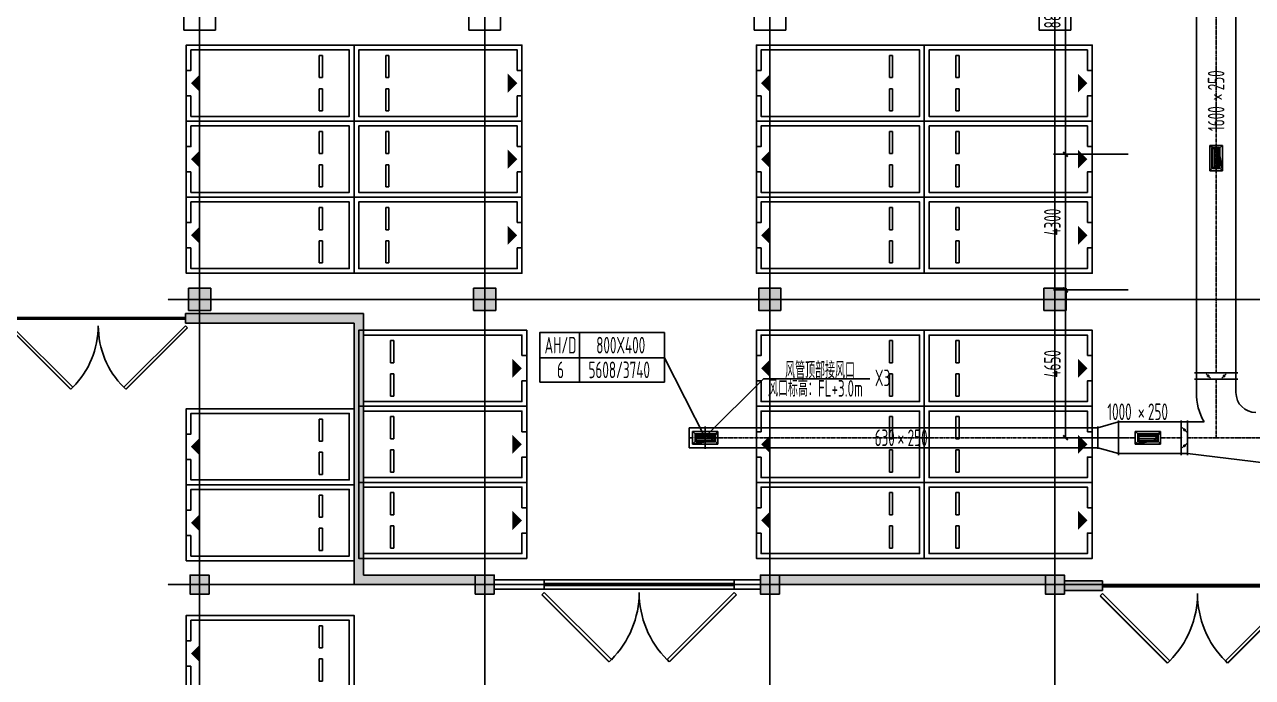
# Model space of a CAD drawing. Extents: x -20827274 to 1300756471, y -549375 to 3431892.
# Drawn here: x 11715 to 50475, y -267443 to -246835 of the extents above; entities that cross this region are included whole.
import ezdxf

# ---------------------------------------------------------------- set-up
doc = ezdxf.new("R2010")
doc.units = 0
doc.header["$LTSCALE"] = 10
for name, pattern in [('CENTER2', [1.125, 0.75, -0.125, 0.125, -0.125]), ('DASH', [0.35, 0.25, -0.1]), ('暖附图底图$0$DASH', [0.35, 0.25, -0.1]), ('暖附图底图$0$DOTE', [2.42, 2, -0.2, 0.02, -0.2])]:
    doc.linetypes.add(name, pattern=pattern)
for name, color, linetype in [('1-zs', 3, 'Continuous'), ('1-标注暖通', 4, 'Continuous'), ('DUCT-排烟中心线', 5, 'CENTER2'), ('DUCT-排烟标注', 3, 'Continuous'), ('DUCT-排烟法兰', 4, 'Continuous'), ('DUCT-排烟管', 2, 'Continuous'), ('DUCT-排烟管立管', 2, 'Continuous'), ('DUCT-排烟管端线', 4, 'Continuous'), ('DUCT-排烟阀门', 7, 'Continuous'), ('DUCT-排风风口', 7, 'Continuous'), ('H-TH_DIM', 3, 'Continuous'), ('Hvac-Hide', 8, 'DASH'), ('PUB_HATCH', 8, 'Continuous'), ('暖附图底图$0$00-停车位', 8, 'Continuous'), ('暖附图底图$0$1-标注暖通', 8, 'Continuous'), ('暖附图底图$0$A-COLUMN', 8, 'Continuous'), ('暖附图底图$0$A-PUB_HATCH', 8, 'Continuous'), ('暖附图底图$0$A-WALL', 8, 'Continuous'), ('暖附图底图$0$A-WINDOW', 8, 'Continuous'), ('暖附图底图$0$DOOR_FIRE', 8, 'Continuous'), ('暖附图底图$0$DOTE', 8, 'Continuous'), ('暖附图底图$0$PUB_HATCH', 8, 'Continuous'), ('暖附图底图$0$WINDOW_RF', 8, 'Continuous')]:
    doc.layers.add(name, color=color, linetype=linetype)
doc.layers.add('F-非人防区', color=105, linetype='Continuous', lineweight=15)
doc.styles.add('8B2_02', font='tssdeng.shx', dxfattribs={"width": 0.6, "bigfont": 'TSSDCHN.shx'})
doc.styles.add('8B2_02_T3', font='tssdeng.shx', dxfattribs={"width": 0.6, "bigfont": 'TSSDCHN.shx'})
doc.dimstyles.new('_TCH_ARCH&&150', dxfattribs={"dimtxt": 525, "dimasz": 150, "dimexe": 375, "dimexo": 450, "dimgap": 150, "dimtad": 1, "dimdec": 0, "dimrnd": 50, "dimzin": 0, "dimdsep": 46, "dimtxsty": '8B2_02_T3', "dimblk": 'ARCHTICK', "dimcen": 0.09, "dimclrt": 7, "dimazin": 2, "dimtfac": 1, "dimtdec": 0, "dimtix": 1, "dimtmove": 2, "dimatfit": 3, "dimfxl": 0, "dimtolj": 1, "dimtzin": 0, "dimarcsym": 0})

# ---------------------------------------------------------------- blocks, each defined once
blk = doc.blocks.new('$风口$00000108')
for p, q in [((-250, 135), (-190, 75)), ((-250, -135), (-250, 135)), ((200, 25), (-190, 25)), ((250, 135), (200, 75)), ((250, 135), (250, -135)), ((-250, -135), (-190, -75)), ((250, -135), (-250, -135)), ((200, -25), (-190, -25)), ((200, -75), (250, -135))]:
    blk.add_line(p, q)
at = {"linetype": 'Continuous'}
blk.add_line((250, 135), (-250, 135), dxfattribs=at)
at = {"lineweight": 40}
for p, q in [((-190, 75), (200, 75)), ((-190, -75), (-190, 75)), ((200, 75), (200, -75)), ((-190, -75), (200, -75))]:
    blk.add_line(p, q, dxfattribs=at)
blk = doc.blocks.new('暖附图底图$0$车位2400x5300')
at = {"layer": '暖附图底图$0$00-停车位', "color": 251}
for p, q in [((-875, -1000), (-175, -1000)), ((-875, -1100), (-875, -1000)), ((-875, -1100), (-175, -1100)), ((-175, -1100), (-175, -1000)), ((175, -1000), (875, -1000)), ((175, -1100), (175, -1000)), ((175, -1100), (875, -1100)), ((875, -1100), (875, -1000)), ((400, -5300), (-400, -5300))]:
    blk.add_line(p, q, dxfattribs=at)
blk.add_lwpolyline([(400, -5150), (400, -5300), (1200, -5300), (1200, 0), (-1200, 0), (-1200, -5300), (-400, -5300), (-400, -5150), (-1050, -5150), (-1050, -150), (1050, -150), (1050, -5150), (400, -5150)], dxfattribs=at)
blk.add_lwpolyline([(0, -5150, 0, 600, 0), (0, -4850, 600, 600, 0)], format="xyseb", dxfattribs=at)
blk = doc.blocks.new('暖附图底图$0$$DorLib2D$00000213')
at = {"color": 0, "linetype": '暖附图底图$0$DASH', "const_width": 0.02}
blk.add_lwpolyline([(0.5, 0), (-0.5, 0)], dxfattribs=at)
blk = doc.blocks.new('暖附图底图$0$A$C1E5E075F')
at = {"layer": '暖附图底图$0$A-WINDOW', "xscale": 5500, "yscale": -5500, "zscale": 100, "rotation": 4.544768749191407e-12}
blk.add_blockref('暖附图底图$0$$DorLib2D$00000213', (-2750, 0), dxfattribs=at)
blk = doc.blocks.new('暖附图底图$0$A$C7EFF042E')
at = {"layer": '暖附图底图$0$A-COLUMN', "color": 6}
for p, q in [((-250, -65750), (-250, -66750)), ((750, -66750), (750, -65750)), ((8750, -65750), (8750, -66750)), ((9750, -66750), (9750, -65750)), ((17750, -65750), (17750, -66750)), ((18750, -66750), (18750, -65750)), ((26750, -65750), (26750, -66750)), ((27750, -66750), (27750, -65750)), ((-250, -66750), (750, -66750)), ((8750, -66750), (9750, -66750)), ((17750, -66750), (18750, -66750)), ((26750, -66750), (27750, -66750))]:
    blk.add_line(p, q, dxfattribs=at)
blk = doc.blocks.new('_FZH')
blk.add_lwpolyline([(-0.5, -0.5), (0.5, -0.5), (0.5, 0.5), (-0.5, 0.5)], close=True)
at = {"layer": 'PUB_HATCH'}
blk.add_solid([(-0.5, -0.5), (0.5, -0.5), (-0.5, 0.5), (0.5, 0.5)], dxfattribs=at)
blk = doc.blocks.new('暖附图底图$0$$DorLib2D$00000091')
for p, q in [((-0.5, 0.0417), (-0.1464, 0.3952)), ((-0.1464, 0.3952), (-0.1582, 0.407)), ((0.1464, 0.3952), (0.1582, 0.407)), ((0.5, 0.0417), (0.1464, 0.3952)), ((-0.5, 0.0417), (-0.5118, 0.0535)), ((0.5, 0.0417), (0.5118, 0.0535))]:
    blk.add_line(p, q)
at = {"const_width": 0.00833}
for points in [[(-0.5118, 0.0535), (-0.1582, 0.407)], [(0.5118, 0.0535), (0.1582, 0.407)]]:
    blk.add_lwpolyline(points, dxfattribs=at)
for centre, start, end in [((-0.5, 0.0417), 0, 45), ((0.5, 0.0417), 135, 180)]:
    blk.add_arc(centre, 0.5, start, end)
blk = doc.blocks.new('暖附图底图$0$AFSFCS')
at = {"layer": '暖附图底图$0$A-PUB_HATCH'}
for points in [[(22416.4, -255960.4), (16791.3, -255960.4), (16791.3, -256260.4), (22116.4, -256260.4)], [(25941.4, -264510.4), (25941.4, -264210.4), (22416.4, -264210.4), (22116.4, -264510.4)], [(43941.4, -264510.4), (43941.4, -264210.4), (35541.4, -264210.4), (35541.4, -264510.4)], [(44541.4, -264397.3), (44541.4, -264697.3), (45741.4, -264697.3), (45741.4, -264397.3)]]:
    blk.add_hatch(color=256, dxfattribs=at).paths.add_polyline_path(points)
at = {"layer": '暖附图底图$0$PUB_HATCH'}
blk.add_hatch(color=256, dxfattribs=at).paths.add_polyline_path([(22416.4, -255960.4), (22116.4, -256260.4), (22116.4, -264510.4), (22416.4, -264210.4)])
at = {"layer": '暖附图底图$0$A-WALL'}
for p, q in [((22416.4, -255960.4), (16791.3, -255960.4)), ((16791.3, -255960.4), (16791.3, -256260.4)), ((22416.4, -255960.4), (22416.4, -264210.4)), ((16791.3, -256260.4), (22116.4, -256260.4)), ((22116.4, -256260.4), (22116.4, -264510.4)), ((22416.4, -264210.4), (25941.4, -264210.4)), ((35541.4, -264210.4), (43941.4, -264210.4)), ((22116.4, -264510.4), (25941.4, -264510.4)), ((28116.3, -264360.4), (26541.4, -264360.4)), ((26541.4, -264660.4), (28116.3, -264660.4)), ((28116.3, -264660.4), (28116.3, -264360.4)), ((28116.3, -264360.4), (34116.3, -264360.4)), ((28116.3, -264660.4), (28116.3, -264360.4)), ((34116.3, -264660.4), (28116.3, -264660.4)), ((34941.4, -264360.4), (34116.3, -264360.4)), ((34116.3, -264360.4), (34116.3, -264660.4)), ((34116.3, -264360.4), (34116.3, -264660.4)), ((34116.3, -264660.4), (34941.4, -264660.4)), ((35541.4, -264510.4), (43941.4, -264510.4)), ((45741.4, -264397.3), (44541.4, -264397.3)), ((45741.4, -264397.3), (44541.4, -264397.3)), ((44541.4, -264697.3), (45741.4, -264697.3)), ((44541.4, -264697.3), (45741.4, -264697.3)), ((45741.4, -264697.3), (45741.4, -264397.3)), ((45741.4, -264697.3), (45741.4, -264397.3))]:
    blk.add_line(p, q, dxfattribs=at)
at = {"layer": '暖附图底图$0$DOTE', "color": 16, "linetype": '暖附图底图$0$DOTE', "ltscale": 1.5}
for p, q in [((17241.4, -155629.3), (17241.4, -385768.2)), ((26241.4, -155629.3), (26241.4, -385768.2)), ((35241.4, -155629.3), (35241.4, -385768.2)), ((44241.4, -155629.3), (44241.4, -385768.2))]:
    blk.add_line(p, q, dxfattribs=at)
at = {"layer": '暖附图底图$0$DOTE', "color": 127, "linetype": '暖附图底图$0$DOTE', "ltscale": 1.5}
for p, q in [((145070.3, -255510.4), (16241.4, -255510.4)), ((145070.3, -264510.4), (16241.4, -264510.4))]:
    blk.add_line(p, q, dxfattribs=at)
for name, p in [('暖附图底图$0$A$C7EFF042E', (16991.4, -180260.4)), ('暖附图底图$0$A$C1E5E075F', (16791.3, -256110.4))]:
    blk.add_blockref(name, p)
at = {"layer": '暖附图底图$0$00-停车位'}
for p, rotation in [((22116.4, -248685.4), 270), ((22116.4, -248685.4), 90), ((40116.4, -248685.4), 270), ((40116.4, -248685.4), 90), ((22116.4, -251085.4), 270), ((22116.4, -251085.4), 90), ((40116.4, -251085.4), 270), ((40116.4, -251085.4), 90), ((22116.4, -253485.4), 270), ((22116.4, -253485.4), 90), ((40116.4, -253485.4), 270), ((40116.4, -253485.4), 90), ((22266.4, -257685.4), 90), ((40116.4, -257685.4), 270), ((40116.4, -257685.4), 90), ((22266.4, -260085.4), 90), ((40116.4, -260085.4), 270), ((40116.4, -260085.4), 90), ((22116.4, -260160.4), 270), ((22116.4, -262560.4), 270), ((22266.4, -262485.4), 90), ((40116.4, -262485.4), 270), ((40116.4, -262485.4), 90), ((22116.4, -266685.4), 270)]:
    blk.add_blockref('暖附图底图$0$车位2400x5300', p, dxfattribs=dict(at, rotation=rotation))
at = {"layer": '暖附图底图$0$A-COLUMN', "rotation": 90}
for p, xscale, yscale, zscale in [((17241.4, -255510.4), 700, 700, 700), ((26241.4, -255510.4), 700, 700, 700), ((35241.4, -255510.4), 700, 700, 700), ((44241.4, -255510.4), 700, 700, 700), ((17241.4, -264510.4), 600, 600, 600), ((26241.4, -264510.4), 600, 600, 600), ((35241.4, -264510.4), 600, 600, 600), ((44241.4, -264510.4), 600, 600, 600)]:
    blk.add_blockref('_FZH', p, dxfattribs=dict(at, xscale=xscale, yscale=yscale, zscale=zscale))
at = {"layer": '暖附图底图$0$DOOR_FIRE', "xscale": 6000, "yscale": 6000, "zscale": 300, "rotation": 180}
for p in [(31116.3, -264510.4), (48741.4, -264547.3)]:
    blk.add_blockref('暖附图底图$0$$DorLib2D$00000213', p, dxfattribs=at)
at = {"layer": '暖附图底图$0$WINDOW_RF', "zscale": 300}
for p, xscale, yscale, rotation in [((14041.3, -256110.4), -5500, -5500, 4.544768749191407e-12), ((31116.3, -264510.4), 6000, 6000, 180)]:
    blk.add_blockref('暖附图底图$0$$DorLib2D$00000091', p, dxfattribs=dict(at, xscale=xscale, yscale=yscale, rotation=rotation))
at = {"layer": '暖附图底图$0$WINDOW_RF', "xscale": -6000, "yscale": -6000, "zscale": 300}
blk.add_blockref('暖附图底图$0$$DorLib2D$00000091', (48741.4, -264547.3), dxfattribs=at)
blk = doc.blocks.new('暖附图底图')
at = {"layer": '暖附图底图$0$1-标注暖通', "linetype": '暖附图底图$0$DASH'}
blk.add_blockref('暖附图底图$0$AFSFCS', (500000, 0), dxfattribs=at)
blk = doc.blocks.new('_ArchTick')
at = {"color": 0, "linetype": 'ByBlock', "const_width": 0.4}
blk.add_lwpolyline([(-0.5, -0.5), (0.5, 0.5)], dxfattribs=at)
blk = doc.blocks.new('*D1201')
at = {"layer": 'Defpoints', "color": 0, "transparency": 16777216}
for p in [(44573, -242102), (47007, -242102), (47007, -250931)]:
    blk.add_point(p, dxfattribs=at)
at = {"layer": 'H-TH_DIM', "color": 0, "lineweight": -2, "transparency": 16777216}
for p, q in [((46557, -242102), (44198, -242102)), ((44573, -250931), (44573, -242102)), ((46557, -250931), (44198, -250931))]:
    blk.add_line(p, q, dxfattribs=at)
at = {"layer": 'H-TH_DIM', "color": 0, "lineweight": -2, "transparency": 16777216, "xscale": 150, "yscale": 150, "zscale": 150}
for p, rotation in [((44573, -242102), 90), ((44573, -250931), 270)]:
    blk.add_blockref('_ArchTick', p, dxfattribs=dict(at, rotation=rotation))
at = {"layer": 'H-TH_DIM', "color": 7, "transparency": 16777216, "insert": (44160, -246516), "char_height": 525, "attachment_point": 5, "rotation": 90, "style": '8B2_02_T3'}
blk.add_mtext('\\A1;8850', dxfattribs=at)
blk = doc.blocks.new('*D1202')
at = {"layer": 'Defpoints', "color": 0, "transparency": 16777216}
for p in [(44573, -250931), (47007, -250931), (47007, -255210)]:
    blk.add_point(p, dxfattribs=at)
at = {"layer": 'H-TH_DIM', "color": 0, "lineweight": -2, "transparency": 16777216}
for p, q in [((46557, -250931), (44198, -250931)), ((44573, -255210), (44573, -250931)), ((46557, -255210), (44198, -255210))]:
    blk.add_line(p, q, dxfattribs=at)
at = {"layer": 'H-TH_DIM', "color": 0, "lineweight": -2, "transparency": 16777216, "xscale": 150, "yscale": 150, "zscale": 150}
for p, rotation in [((44573, -250931), 90), ((44573, -255210), 270)]:
    blk.add_blockref('_ArchTick', p, dxfattribs=dict(at, rotation=rotation))
at = {"layer": 'H-TH_DIM', "color": 7, "transparency": 16777216, "insert": (44160, -253071), "char_height": 525, "attachment_point": 5, "rotation": 90, "style": '8B2_02_T3'}
blk.add_mtext('\\A1;4300', dxfattribs=at)
blk = doc.blocks.new('*D1203')
at = {"layer": 'Defpoints', "color": 0, "transparency": 16777216}
for p in [(44573, -255210), (47007, -255210), (47007, -259878)]:
    blk.add_point(p, dxfattribs=at)
at = {"layer": 'H-TH_DIM', "color": 0, "lineweight": -2, "transparency": 16777216}
for p, q in [((46557, -255210), (44198, -255210)), ((44573, -259878), (44573, -255210)), ((46557, -259878), (44198, -259878))]:
    blk.add_line(p, q, dxfattribs=at)
at = {"layer": 'H-TH_DIM', "color": 0, "lineweight": -2, "transparency": 16777216, "xscale": 150, "yscale": 150, "zscale": 150}
for p, rotation in [((44573, -255210), 90), ((44573, -259878), 270)]:
    blk.add_blockref('_ArchTick', p, dxfattribs=dict(at, rotation=rotation))
at = {"layer": 'H-TH_DIM', "color": 7, "transparency": 16777216, "insert": (44160, -257544), "char_height": 525, "attachment_point": 5, "rotation": 90, "style": '8B2_02_T3'}
blk.add_mtext('\\A1;4650', dxfattribs=at)

msp = doc.modelspace()

# ---------------------------------------------------------------- hatches: boundary and pattern name
at = {"layer": 'F-非人防区'}
h = msp.add_hatch(dxfattribs=at)
h.set_pattern_fill('ANSI31', color=8, scale=500)
h.set_pattern_definition([(45, (-67108.6, 126739.6), (-561.266, 561.266), [])])
edge = h.paths.add_edge_path()
edge.add_line((26041.4, -160910.4), (26041.4, -174910.4))
edge.add_line((26041.4, -174910.4), (44466.4, -174910.4))
edge.add_line((44466.4, -174910.4), (44466.4, -230535.4))
edge.add_line((44466.4, -230535.4), (29591.4, -230535.4))
edge.add_line((29591.4, -230535.4), (29591.4, -228585.4))
edge.add_line((29591.4, -228585.4), (32466.4, -228585.4))
edge.add_line((32466.4, -228585.4), (32466.4, -223185.4))
edge.add_line((32466.4, -223185.4), (6116.4, -223185.4))
edge.add_line((6116.4, -223185.4), (6116.4, -236210.4))
edge.add_line((6116.4, -236210.4), (5916.4, -236210.4))
edge.add_line((5916.4, -236210.4), (5921.1, -289912.2))
edge.add_line((5921.1, -289912.2), (35191.4, -289912.2))
edge.add_line((35191.4, -289912.2), (35191.4, -296310.4))
edge.add_line((35191.4, -296310.4), (35041.4, -296310.4))
edge.add_line((35041.4, -296310.4), (35041.4, -296910.4))
edge.add_line((35041.4, -296910.4), (35641.4, -296910.4))
edge.add_line((35641.4, -296910.4), (44736.4, -305099.6))
edge.add_line((44736.4, -305099.6), (22456.5, -329844))
edge.add_line((22456.5, -329844), (22456.5, -340006.4))
edge.add_line((22456.5, -340006.4), (-13248.1, -379660.4))
edge.add_line((-13248.1, -379660.4), (-90108.6, -379660.4))
edge.add_line((-90108.6, -379660.4), (-90108.6, -373660.4))
edge.add_line((-90108.6, -373660.4), (-91358.6, -373660.4))
edge.add_arc((-91358.6, -361660.4), 12000, 180, 270, ccw=False)
edge.add_line((-103358.6, -361660.4), (-103358.6, -333450.4))
edge.add_line((-103358.6, -333450.4), (-95358.6, -333436.6))
edge.add_line((-95358.6, -333436.6), (-95358.6, -160610.4))
edge.add_line((-95358.6, -160610.4), (-86333.4, -160610.4))
edge.add_line((-86333.4, -160610.4), (-86333.6, -149790))
edge.add_line((-86333.6, -149790), (-73433.4, -149790))
edge.add_line((-73433.4, -149790), (-73433.4, -160610.4))
edge.add_line((-73433.4, -160610.4), (26041.4, -160910.4))

# ---------------------------------------------------------------- linework, layer by layer
at = {"layer": '1-标注暖通'}
for p, q in [((31913, -257350.3), (33199.5, -259878.3, 500)), ((35036.6, -258012.7), (33207.6, -259841.3, 2600)), ((35036.6, -258012.7), (38401.2, -258012.7))]:
    msp.add_line(p, q, dxfattribs=at)
msp.add_lwpolyline([(27977.1, -258118.7), (31913, -258118.7), (31913, -256559.9), (27977.1, -256559.9)], close=True, dxfattribs=at)
for points in [[(29229.5, -256559.9), (29229.5, -258118.7)], [(27977.1, -257350.3), (31913, -257350.3)]]:
    msp.add_lwpolyline(points, dxfattribs=at)
at = {"layer": 'DUCT-排烟中心线'}
for p, q in [((49329.4, -243027), (49329.4, -257827.9)), ((49329.4, -259878.3), (49329.4, -258028.3)), ((32769.6, -259878.3), (32689.7, -259878.3)), ((45595.7, -259878.3), (33199.7, -259878.3)), ((45595.9, -259878.3), (46250.9, -259878.3)), ((46251.1, -259878.3), (46742.9, -259878.3)), ((47602.9, -259878.3), (48229, -259878.3)), ((49329.4, -259878.3), (48429.4, -259878.3)), ((50979.4, -259878.3), (49329.4, -259878.3))]:
    msp.add_line(p, q, dxfattribs=at)
at = {"layer": 'DUCT-排烟法兰'}
for p, q in [((50014.4, -257828), (48644.4, -257828)), ((50014.4, -258028.2), (48644.4, -258028.2)), ((33199.6, -259525.8), (33199.6, -259678.3)), ((45595.8, -259525.8), (45595.8, -260230.8)), ((46251, -260423.3), (46251, -259333.3)), ((48229.1, -259333.3), (48229.1, -260423.3)), ((48429.3, -259333.3), (48429.3, -260423.3)), ((33199.6, -260078.3), (33199.6, -260230.8))]:
    msp.add_line(p, q, dxfattribs=at)
at = {"layer": 'DUCT-排烟法兰', "color": 18, "true_color": 0x000000}
for p in [(49329.4, -257827.9, 500), (49329.4, -257828.1, 500), (49329.4, -258028.1, 500), (49329.4, -258028.3, 500), (33199.5, -259878.3, 500), (33199.7, -259878.3, 500), (45595.7, -259878.3, 500), (45595.9, -259878.3, 500), (46250.9, -259878.3, 500), (46251.1, -259878.3, 500), (48229, -259878.3, 500), (48229.2, -259878.3, 500), (48429.2, -259878.3, 500), (48429.4, -259878.3, 500)]:
    msp.add_point(p, dxfattribs=at)
at = {"layer": 'DUCT-排烟管'}
for p, q in [((48704.4, -243027), (48704.4, -257827.9)), ((49954.4, -257827.9), (49954.4, -243027)), ((48704.4, -257827.9), (49954.4, -257827.9)), ((48704.4, -258028.1), (48704.4, -257828.1)), ((48704.4, -258028.3), (48704.4, -258453.3)), ((49954.4, -257828.1), (49954.4, -258028.1)), ((49954.4, -258453.3), (49954.4, -258028.3)), ((33199.5, -259563.3), (32689.7, -259563.3)), ((32689.7, -259563.3), (32689.7, -260193.3)), ((33199.5, -259648.3), (33199.5, -259563.3)), ((45595.7, -259563.3), (33199.7, -259563.3)), ((33199.7, -259563.3), (33199.7, -260193.3)), ((45595.7, -260193.3), (45595.7, -259563.3)), ((45595.9, -259563.3), (46250.9, -259378.3)), ((48229, -259378.3), (46251.1, -259378.3)), ((46251.1, -259378.3), (46251.1, -260378.3)), ((48229, -260378.3), (48229, -259378.3)), ((48229.2, -259378.3), (48429.2, -259378.3)), ((48948.4, -259378.3), (48429.4, -259378.3)), ((32689.7, -260193.3), (33199.5, -260193.3)), ((33199.5, -260193.3), (33199.5, -260108.3)), ((33199.7, -260193.3), (45595.7, -260193.3)), ((45595.9, -260193.3), (46250.9, -260378.3)), ((46251.1, -260378.3), (48229, -260378.3)), ((48429.2, -260378.3), (48229.2, -260378.3)), ((48429.4, -260378.3), (50929.4, -260678.3))]:
    msp.add_line(p, q, dxfattribs=at)
for radius, end in [(1875, 209.55991), (625, 270)]:
    msp.add_arc((50579.4, -258453.3), radius, 180, end, dxfattribs=at)
at = {"layer": 'DUCT-排烟管', "color": 18, "true_color": 0x000000}
for p in [(49329.4, -258028.3, 500), (45595.9, -259878.3, 500), (46250.9, -259878.3, 500), (48429.4, -259878.3, 500)]:
    msp.add_point(p, dxfattribs=at)
at = {"layer": 'DUCT-排烟管立管'}
for p, q in [((49129.4, -250652), (49129.4, -251452)), ((49529.4, -250652), (49129.4, -250652)), ((49529.4, -251452), (49529.4, -250652)), ((49129.4, -251452), (49529.4, -251452)), ((33599.6, -259678.3), (32799.6, -259678.3)), ((32799.6, -259678.3), (32799.6, -260078.3)), ((33599.6, -260078.3), (33599.6, -259678.3)), ((47572.9, -259678.3), (46772.9, -259678.3)), ((46772.9, -259678.3), (46772.9, -260078.3)), ((47572.9, -260078.3), (47572.9, -259678.3)), ((32799.6, -260078.3), (33599.6, -260078.3)), ((46772.9, -260078.3), (47572.9, -260078.3))]:
    msp.add_line(p, q, dxfattribs=at)
at = {"layer": 'DUCT-排烟管端线'}
for p, q in [((49129.4, -250652), (49429.4, -250852)), ((49429.4, -250852), (49529.4, -251452)), ((49954.4, -257828.1), (48704.4, -257828.1)), ((49954.4, -258028.1), (48704.4, -258028.1)), ((49954.4, -258028.3), (48704.4, -258028.3)), ((33599.6, -259678.3), (33399.6, -259978.3)), ((45595.9, -259563.3), (45595.9, -260193.3)), ((46250.9, -260378.3), (46250.9, -259378.3)), ((47572.9, -259678.3), (47372.9, -259978.3)), ((48229.2, -259378.3), (48229.2, -260378.3)), ((48429.2, -259378.3), (48429.2, -260378.3)), ((48429.4, -259378.3), (48429.4, -260378.3)), ((33399.6, -259978.3), (32799.6, -260078.3)), ((47372.9, -259978.3), (46772.9, -260078.3))]:
    msp.add_line(p, q, dxfattribs=at)
at = {"layer": 'DUCT-排烟阀门'}
for p, q in [((49009.4, -257858.1), (49149.4, -257998.1)), ((49057.3, -257926.1), (49058, -257922)), ((49057.3, -257930.2), (49057.3, -257926.1)), ((49058, -257934.2), (49057.3, -257930.2)), ((49058, -257922), (49059.5, -257918.2)), ((49059.5, -257938), (49058, -257934.2)), ((49059.5, -257918.2), (49061.7, -257914.8)), ((49061.7, -257941.5), (49059.5, -257938)), ((49061.7, -257914.8), (49064.4, -257911.7)), ((49064.4, -257944.5), (49061.7, -257941.5)), ((49064.4, -257911.7), (49067.7, -257909.3)), ((49064.4, -257927.4), (49064.8, -257924.6)), ((49064.5, -257930.2), (49064.4, -257927.4)), ((49067.7, -257946.9), (49064.4, -257944.5)), ((49065.2, -257933), (49064.5, -257930.2)), ((49064.8, -257924.6), (49065.7, -257921.9)), ((49066.4, -257935.6), (49065.2, -257933)), ((49065.7, -257921.9), (49067.1, -257919.4)), ((49068, -257937.9), (49066.4, -257935.6)), ((49067.1, -257919.4), (49069, -257917.2)), ((49067.7, -257909.3), (49071.4, -257907.4)), ((49071.4, -257948.8), (49067.7, -257946.9)), ((49070.1, -257939.9), (49068, -257937.9)), ((49068.6, -257927.6), (49068.9, -257925.6)), ((49068.7, -257929.6), (49068.6, -257927.6)), ((49069.2, -257931.6), (49068.7, -257929.6)), ((49068.9, -257925.6), (49069.6, -257923.7)), ((49069, -257917.2), (49071.2, -257915.5)), ((49070.1, -257933.5), (49069.2, -257931.6)), ((49069.6, -257923.7), (49070.6, -257921.9)), ((49071.2, -257935.1), (49070.1, -257933.5)), ((49072.5, -257941.4), (49070.1, -257939.9)), ((49070.6, -257921.9), (49071.9, -257920.3)), ((49071.2, -257915.5), (49073.8, -257914.2)), ((49072.7, -257936.5), (49071.2, -257935.1)), ((49071.4, -257907.4), (49075.3, -257906.3)), ((49075.3, -257949.9), (49071.4, -257948.8)), ((49071.9, -257920.3), (49073.6, -257919.1)), ((49075.1, -257942.5), (49072.5, -257941.4)), ((49074.4, -257937.6), (49072.7, -257936.5)), ((49073.6, -257919.1), (49075.4, -257918.1)), ((49073.8, -257914.2), (49076.5, -257913.4)), ((49076.3, -257938.4), (49074.4, -257937.6)), ((49077.9, -257943), (49075.1, -257942.5)), ((49075.3, -257906.3), (49079.4, -257906)), ((49079.4, -257950.3), (49075.3, -257949.9)), ((49075.4, -257918.1), (49077.3, -257917.6)), ((49078.3, -257938.8), (49076.3, -257938.4)), ((49076.5, -257913.4), (49079.4, -257913.1)), ((49077.3, -257917.6), (49079.4, -257917.4)), ((49080.8, -257943), (49077.9, -257943)), ((49080.4, -257938.8), (49078.3, -257938.8)), ((49079.4, -257906), (49083.4, -257906.3)), ((49079.4, -257913.1), (49082.2, -257913.4)), ((49079.4, -257917.4), (49081.4, -257917.6)), ((49083.4, -257949.9), (49079.4, -257950.3)), ((49082.4, -257938.4), (49080.4, -257938.8)), ((49083.6, -257942.5), (49080.8, -257943)), ((49081.4, -257917.6), (49083.3, -257918.1)), ((49082.2, -257913.4), (49084.9, -257914.2)), ((49084.3, -257937.6), (49082.4, -257938.4)), ((49083.3, -257918.1), (49085.2, -257919.1)), ((49083.4, -257906.3), (49087.4, -257907.4)), ((49087.4, -257948.8), (49083.4, -257949.9)), ((49086.2, -257941.4), (49083.6, -257942.5)), ((49086, -257936.5), (49084.3, -257937.6)), ((49084.9, -257914.2), (49087.5, -257915.5)), ((49085.2, -257919.1), (49086.8, -257920.3)), ((49087.5, -257935.1), (49086, -257936.5)), ((49088.6, -257939.9), (49086.2, -257941.4)), ((49086.8, -257920.3), (49088.1, -257921.9)), ((49087.4, -257907.4), (49091, -257909.3)), ((49091, -257946.9), (49087.4, -257948.8)), ((49087.5, -257915.5), (49089.7, -257917.2)), ((49088.6, -257933.5), (49087.5, -257935.1)), ((49088.1, -257921.9), (49089.1, -257923.7)), ((49089.5, -257931.6), (49088.6, -257933.5)), ((49090.7, -257937.9), (49088.6, -257939.9)), ((49089.1, -257923.7), (49089.8, -257925.6)), ((49090, -257929.6), (49089.5, -257931.6)), ((49089.7, -257917.2), (49091.6, -257919.4)), ((49089.8, -257925.6), (49090.1, -257927.6)), ((49090.1, -257927.6), (49090, -257929.6)), ((49092.4, -257935.6), (49090.7, -257937.9)), ((49091, -257909.3), (49094.3, -257911.7)), ((49094.3, -257944.5), (49091, -257946.9)), ((49091.6, -257919.4), (49093, -257921.9)), ((49093.5, -257933), (49092.4, -257935.6)), ((49093, -257921.9), (49093.9, -257924.6)), ((49094.2, -257930.2), (49093.5, -257933)), ((49093.9, -257924.6), (49094.3, -257927.4)), ((49094.3, -257927.4), (49094.2, -257930.2)), ((49094.3, -257911.7), (49097, -257914.8)), ((49097, -257941.5), (49094.3, -257944.5)), ((49097, -257914.8), (49099.2, -257918.2)), ((49099.2, -257938), (49097, -257941.5)), ((49099.2, -257918.2), (49100.7, -257922)), ((49100.7, -257934.2), (49099.2, -257938)), ((49100.7, -257922), (49101.4, -257926.1)), ((49101.4, -257930.2), (49100.7, -257934.2)), ((49101.4, -257926.1), (49101.4, -257930.2)), ((49649.4, -257858.1), (49509.4, -257998.1)), ((49557.3, -257926.1), (49558, -257922)), ((49557.3, -257930.2), (49557.3, -257926.1)), ((49558, -257934.2), (49557.3, -257930.2)), ((49558, -257922), (49559.5, -257918.2)), ((49559.5, -257938), (49558, -257934.2)), ((49559.5, -257918.2), (49561.7, -257914.8)), ((49561.7, -257941.5), (49559.5, -257938)), ((49561.7, -257914.8), (49564.4, -257911.7)), ((49564.4, -257944.5), (49561.7, -257941.5)), ((49564.4, -257911.7), (49567.7, -257909.3)), ((49564.4, -257927.4), (49564.8, -257924.6)), ((49564.5, -257930.2), (49564.4, -257927.4)), ((49567.7, -257946.9), (49564.4, -257944.5)), ((49565.2, -257933), (49564.5, -257930.2)), ((49564.8, -257924.6), (49565.7, -257921.9)), ((49566.4, -257935.6), (49565.2, -257933)), ((49565.7, -257921.9), (49567.1, -257919.4)), ((49568, -257937.9), (49566.4, -257935.6)), ((49567.1, -257919.4), (49569, -257917.2)), ((49567.7, -257909.3), (49571.4, -257907.4)), ((49571.4, -257948.8), (49567.7, -257946.9)), ((49570.1, -257939.9), (49568, -257937.9)), ((49568.6, -257927.6), (49568.9, -257925.6)), ((49568.7, -257929.6), (49568.6, -257927.6)), ((49569.2, -257931.6), (49568.7, -257929.6)), ((49568.9, -257925.6), (49569.6, -257923.7)), ((49569, -257917.2), (49571.2, -257915.5)), ((49570.1, -257933.5), (49569.2, -257931.6)), ((49569.6, -257923.7), (49570.6, -257921.9)), ((49571.2, -257935.1), (49570.1, -257933.5)), ((49572.5, -257941.4), (49570.1, -257939.9)), ((49570.6, -257921.9), (49571.9, -257920.3)), ((49571.2, -257915.5), (49573.8, -257914.2)), ((49572.7, -257936.5), (49571.2, -257935.1)), ((49571.4, -257907.4), (49575.3, -257906.3)), ((49575.3, -257949.9), (49571.4, -257948.8)), ((49571.9, -257920.3), (49573.6, -257919.1)), ((49575.1, -257942.5), (49572.5, -257941.4)), ((49574.4, -257937.6), (49572.7, -257936.5)), ((49573.6, -257919.1), (49575.4, -257918.1)), ((49573.8, -257914.2), (49576.5, -257913.4)), ((49576.3, -257938.4), (49574.4, -257937.6)), ((49577.9, -257943), (49575.1, -257942.5)), ((49575.3, -257906.3), (49579.4, -257906)), ((49579.4, -257950.3), (49575.3, -257949.9)), ((49575.4, -257918.1), (49577.3, -257917.6)), ((49578.3, -257938.8), (49576.3, -257938.4)), ((49576.5, -257913.4), (49579.4, -257913.1)), ((49577.3, -257917.6), (49579.4, -257917.4)), ((49580.8, -257943), (49577.9, -257943)), ((49580.4, -257938.8), (49578.3, -257938.8)), ((49579.4, -257906), (49583.4, -257906.3)), ((49579.4, -257913.1), (49582.2, -257913.4)), ((49579.4, -257917.4), (49581.4, -257917.6)), ((49583.4, -257949.9), (49579.4, -257950.3)), ((49582.4, -257938.4), (49580.4, -257938.8)), ((49583.6, -257942.5), (49580.8, -257943)), ((49581.4, -257917.6), (49583.3, -257918.1)), ((49582.2, -257913.4), (49584.9, -257914.2)), ((49584.3, -257937.6), (49582.4, -257938.4)), ((49583.3, -257918.1), (49585.2, -257919.1)), ((49583.4, -257906.3), (49587.4, -257907.4)), ((49587.4, -257948.8), (49583.4, -257949.9)), ((49586.2, -257941.4), (49583.6, -257942.5)), ((49586, -257936.5), (49584.3, -257937.6)), ((49584.9, -257914.2), (49587.5, -257915.5)), ((49585.2, -257919.1), (49586.8, -257920.3)), ((49587.5, -257935.1), (49586, -257936.5)), ((49588.6, -257939.9), (49586.2, -257941.4)), ((49586.8, -257920.3), (49588.1, -257921.9)), ((49587.4, -257907.4), (49591, -257909.3)), ((49591, -257946.9), (49587.4, -257948.8)), ((49587.5, -257915.5), (49589.7, -257917.2)), ((49588.6, -257933.5), (49587.5, -257935.1)), ((49588.1, -257921.9), (49589.1, -257923.7)), ((49589.5, -257931.6), (49588.6, -257933.5)), ((49590.7, -257937.9), (49588.6, -257939.9)), ((49589.1, -257923.7), (49589.8, -257925.6)), ((49590, -257929.6), (49589.5, -257931.6)), ((49589.7, -257917.2), (49591.6, -257919.4)), ((49589.8, -257925.6), (49590.1, -257927.6)), ((49590.1, -257927.6), (49590, -257929.6)), ((49592.4, -257935.6), (49590.7, -257937.9)), ((49591, -257909.3), (49594.3, -257911.7)), ((49594.3, -257944.5), (49591, -257946.9)), ((49591.6, -257919.4), (49593, -257921.9)), ((49593.5, -257933), (49592.4, -257935.6)), ((49593, -257921.9), (49593.9, -257924.6)), ((49594.2, -257930.2), (49593.5, -257933)), ((49593.9, -257924.6), (49594.3, -257927.4)), ((49594.3, -257927.4), (49594.2, -257930.2)), ((49594.3, -257911.7), (49597, -257914.8)), ((49597, -257941.5), (49594.3, -257944.5)), ((49597, -257914.8), (49599.2, -257918.2)), ((49599.2, -257938), (49597, -257941.5)), ((49599.2, -257918.2), (49600.7, -257922)), ((49600.7, -257934.2), (49599.2, -257938)), ((49600.7, -257922), (49601.4, -257926.1)), ((49601.4, -257930.2), (49600.7, -257934.2)), ((49601.4, -257926.1), (49601.4, -257930.2)), ((48259.2, -259558.3), (48399.2, -259698.3)), ((48307, -259628.3), (48307.4, -259624.2)), ((48307.4, -259632.4), (48307, -259628.3)), ((48307.4, -259624.2), (48308.5, -259620.3)), ((48308.5, -259636.3), (48307.4, -259632.4)), ((48308.5, -259620.3), (48310.3, -259616.6)), ((48310.3, -259640), (48308.5, -259636.3)), ((48310.3, -259616.6), (48312.8, -259613.4)), ((48312.8, -259643.2), (48310.3, -259640)), ((48312.8, -259613.4), (48315.8, -259610.6)), ((48315.8, -259646), (48312.8, -259643.2)), ((48314.1, -259628.3), (48314.4, -259625.5)), ((48314.4, -259631.2), (48314.1, -259628.3)), ((48314.4, -259625.5), (48315.2, -259622.7)), ((48315.2, -259633.9), (48314.4, -259631.2)), ((48315.2, -259622.7), (48316.5, -259620.2)), ((48316.5, -259636.4), (48315.2, -259633.9)), ((48315.8, -259610.6), (48319.3, -259608.5)), ((48319.3, -259648.1), (48315.8, -259646)), ((48316.5, -259620.2), (48318.3, -259618)), ((48318.3, -259638.7), (48316.5, -259636.4)), ((48318.3, -259618), (48320.5, -259616.1)), ((48320.5, -259640.5), (48318.3, -259638.7)), ((48318.4, -259628.3), (48318.6, -259626.2)), ((48318.6, -259630.4), (48318.4, -259628.3)), ((48318.6, -259626.2), (48319.2, -259624.2)), ((48319.2, -259632.4), (48318.6, -259630.4)), ((48319.2, -259624.2), (48320.2, -259622.3)), ((48320.2, -259634.3), (48319.2, -259632.4)), ((48319.3, -259608.5), (48323.1, -259607)), ((48323.1, -259649.6), (48319.3, -259648.1)), ((48320.2, -259622.3), (48321.6, -259620.7)), ((48321.6, -259635.9), (48320.2, -259634.3)), ((48320.5, -259616.1), (48322.9, -259614.7)), ((48322.9, -259642), (48320.5, -259640.5)), ((48321.6, -259620.7), (48323.2, -259619.4)), ((48323.2, -259637.2), (48321.6, -259635.9)), ((48322.9, -259614.7), (48325.6, -259613.7)), ((48325.6, -259642.9), (48322.9, -259642)), ((48323.1, -259607), (48327.1, -259606.2)), ((48327.1, -259650.4), (48323.1, -259649.6)), ((48323.2, -259619.4), (48325, -259618.4)), ((48325, -259638.2), (48323.2, -259637.2)), ((48325, -259618.4), (48327.1, -259617.8)), ((48327.1, -259638.8), (48325, -259638.2)), ((48325.6, -259613.7), (48328.4, -259613.3)), ((48328.4, -259643.3), (48325.6, -259642.9)), ((48327.1, -259606.2), (48331.2, -259606.2)), ((48327.1, -259617.8), (48329.2, -259617.6)), ((48329.2, -259639), (48327.1, -259638.8)), ((48331.2, -259650.4), (48327.1, -259650.4)), ((48328.4, -259613.3), (48331.3, -259613.5)), ((48331.3, -259643.2), (48328.4, -259643.3)), ((48329.2, -259617.6), (48331.2, -259617.8)), ((48331.2, -259638.8), (48329.2, -259639)), ((48331.2, -259606.2), (48335.2, -259607)), ((48331.2, -259617.8), (48333.3, -259618.4)), ((48333.3, -259638.2), (48331.2, -259638.8)), ((48335.2, -259649.6), (48331.2, -259650.4)), ((48331.3, -259613.5), (48334.1, -259614.1)), ((48334.1, -259642.5), (48331.3, -259643.2)), ((48333.3, -259618.4), (48335.1, -259619.4)), ((48335.1, -259637.2), (48333.3, -259638.2)), ((48334.1, -259614.1), (48336.7, -259615.3)), ((48336.7, -259641.3), (48334.1, -259642.5)), ((48335.1, -259619.4), (48336.7, -259620.7)), ((48336.7, -259635.9), (48335.1, -259637.2)), ((48335.2, -259607), (48339, -259608.5)), ((48339, -259648.1), (48335.2, -259649.6)), ((48336.7, -259615.3), (48339, -259617)), ((48336.7, -259620.7), (48338.1, -259622.3)), ((48338.1, -259634.3), (48336.7, -259635.9)), ((48339, -259639.7), (48336.7, -259641.3)), ((48338.1, -259622.3), (48339.1, -259624.2)), ((48339.1, -259632.4), (48338.1, -259634.3)), ((48339, -259608.5), (48342.5, -259610.6)), ((48339, -259617), (48341, -259619)), ((48341, -259637.6), (48339, -259639.7)), ((48342.5, -259646), (48339, -259648.1)), ((48339.1, -259624.2), (48339.7, -259626.2)), ((48339.7, -259630.4), (48339.1, -259632.4)), ((48339.7, -259626.2), (48339.9, -259628.3)), ((48339.9, -259628.3), (48339.7, -259630.4)), ((48341, -259619), (48342.5, -259621.4)), ((48342.5, -259635.2), (48341, -259637.6)), ((48342.5, -259610.6), (48345.5, -259613.4)), ((48342.5, -259621.4), (48343.6, -259624.1)), ((48343.6, -259632.5), (48342.5, -259635.2)), ((48345.5, -259643.2), (48342.5, -259646)), ((48343.6, -259624.1), (48344.1, -259626.9)), ((48344.1, -259629.7), (48343.6, -259632.5)), ((48344.1, -259626.9), (48344.1, -259629.7)), ((48345.5, -259613.4), (48348, -259616.6)), ((48348, -259640), (48345.5, -259643.2)), ((48348, -259616.6), (48349.8, -259620.3)), ((48349.8, -259636.3), (48348, -259640)), ((48349.8, -259620.3), (48350.9, -259624.2)), ((48350.9, -259632.4), (48349.8, -259636.3)), ((48350.9, -259624.2), (48351.3, -259628.3)), ((48351.3, -259628.3), (48350.9, -259632.4)), ((48259.2, -260198.3), (48399.2, -260058.3)), ((48307, -260128.3), (48307.4, -260124.2)), ((48307.4, -260132.4), (48307, -260128.3)), ((48307.4, -260124.2), (48308.5, -260120.3)), ((48308.5, -260136.3), (48307.4, -260132.4)), ((48308.5, -260120.3), (48310.3, -260116.6)), ((48310.3, -260140), (48308.5, -260136.3)), ((48310.3, -260116.6), (48312.8, -260113.4)), ((48312.8, -260143.2), (48310.3, -260140)), ((48312.8, -260113.4), (48315.8, -260110.6)), ((48315.8, -260146), (48312.8, -260143.2)), ((48314.1, -260128.3), (48314.4, -260125.5)), ((48314.4, -260131.2), (48314.1, -260128.3)), ((48314.4, -260125.5), (48315.2, -260122.7)), ((48315.2, -260133.9), (48314.4, -260131.2)), ((48315.2, -260122.7), (48316.5, -260120.2)), ((48316.5, -260136.4), (48315.2, -260133.9)), ((48315.8, -260110.6), (48319.3, -260108.5)), ((48319.3, -260148.1), (48315.8, -260146)), ((48316.5, -260120.2), (48318.3, -260118)), ((48318.3, -260138.7), (48316.5, -260136.4)), ((48318.3, -260118), (48320.5, -260116.1)), ((48320.5, -260140.5), (48318.3, -260138.7)), ((48318.4, -260128.3), (48318.6, -260126.2)), ((48318.6, -260130.4), (48318.4, -260128.3)), ((48318.6, -260126.2), (48319.2, -260124.2)), ((48319.2, -260132.4), (48318.6, -260130.4)), ((48319.2, -260124.2), (48320.2, -260122.3)), ((48320.2, -260134.3), (48319.2, -260132.4)), ((48319.3, -260108.5), (48323.1, -260107)), ((48323.1, -260149.6), (48319.3, -260148.1)), ((48320.2, -260122.3), (48321.6, -260120.7)), ((48321.6, -260135.9), (48320.2, -260134.3)), ((48320.5, -260116.1), (48322.9, -260114.7)), ((48322.9, -260142), (48320.5, -260140.5)), ((48321.6, -260120.7), (48323.2, -260119.4)), ((48323.2, -260137.2), (48321.6, -260135.9)), ((48322.9, -260114.7), (48325.6, -260113.7)), ((48325.6, -260142.9), (48322.9, -260142)), ((48323.1, -260107), (48327.1, -260106.2)), ((48327.1, -260150.4), (48323.1, -260149.6)), ((48323.2, -260119.4), (48325, -260118.4)), ((48325, -260138.2), (48323.2, -260137.2)), ((48325, -260118.4), (48327.1, -260117.8)), ((48327.1, -260138.8), (48325, -260138.2)), ((48325.6, -260113.7), (48328.4, -260113.3)), ((48328.4, -260143.3), (48325.6, -260142.9)), ((48327.1, -260106.2), (48331.2, -260106.2)), ((48327.1, -260117.8), (48329.2, -260117.6)), ((48329.2, -260139), (48327.1, -260138.8)), ((48331.2, -260150.4), (48327.1, -260150.4)), ((48328.4, -260113.3), (48331.3, -260113.5)), ((48331.3, -260143.2), (48328.4, -260143.3)), ((48329.2, -260117.6), (48331.2, -260117.8)), ((48331.2, -260138.8), (48329.2, -260139)), ((48331.2, -260106.2), (48335.2, -260107)), ((48331.2, -260117.8), (48333.3, -260118.4)), ((48333.3, -260138.2), (48331.2, -260138.8)), ((48335.2, -260149.6), (48331.2, -260150.4)), ((48331.3, -260113.5), (48334.1, -260114.1)), ((48334.1, -260142.5), (48331.3, -260143.2)), ((48333.3, -260118.4), (48335.1, -260119.4)), ((48335.1, -260137.2), (48333.3, -260138.2)), ((48334.1, -260114.1), (48336.7, -260115.3)), ((48336.7, -260141.3), (48334.1, -260142.5)), ((48335.1, -260119.4), (48336.7, -260120.7)), ((48336.7, -260135.9), (48335.1, -260137.2)), ((48335.2, -260107), (48339, -260108.5)), ((48339, -260148.1), (48335.2, -260149.6)), ((48336.7, -260115.3), (48339, -260117)), ((48336.7, -260120.7), (48338.1, -260122.3)), ((48338.1, -260134.3), (48336.7, -260135.9)), ((48339, -260139.7), (48336.7, -260141.3)), ((48338.1, -260122.3), (48339.1, -260124.2)), ((48339.1, -260132.4), (48338.1, -260134.3)), ((48339, -260108.5), (48342.5, -260110.6)), ((48339, -260117), (48341, -260119)), ((48341, -260137.6), (48339, -260139.7)), ((48342.5, -260146), (48339, -260148.1)), ((48339.1, -260124.2), (48339.7, -260126.2)), ((48339.7, -260130.4), (48339.1, -260132.4)), ((48339.7, -260126.2), (48339.9, -260128.3)), ((48339.9, -260128.3), (48339.7, -260130.4)), ((48341, -260119), (48342.5, -260121.4)), ((48342.5, -260135.2), (48341, -260137.6)), ((48342.5, -260110.6), (48345.5, -260113.4)), ((48342.5, -260121.4), (48343.6, -260124.1)), ((48343.6, -260132.5), (48342.5, -260135.2)), ((48345.5, -260143.2), (48342.5, -260146)), ((48343.6, -260124.1), (48344.1, -260126.9)), ((48344.1, -260129.7), (48343.6, -260132.5)), ((48344.1, -260126.9), (48344.1, -260129.7)), ((48345.5, -260113.4), (48348, -260116.6)), ((48348, -260140), (48345.5, -260143.2)), ((48348, -260116.6), (48349.8, -260120.3)), ((48349.8, -260136.3), (48348, -260140)), ((48349.8, -260120.3), (48350.9, -260124.2)), ((48350.9, -260132.4), (48349.8, -260136.3)), ((48350.9, -260124.2), (48351.3, -260128.3)), ((48351.3, -260128.3), (48350.9, -260132.4))]:
    msp.add_line(p, q, dxfattribs=at)
at = {"layer": 'Hvac-Hide'}
for p, q in [((33199.5, -260078.3), (33199.5, -259678.3)), ((33199.6, -260078.3), (33199.6, -259678.3)), ((33199.6, -259678.3), (33199.6, -260078.3)), ((33199.5, -259878.3), (32799.6, -259878.3))]:
    msp.add_line(p, q, dxfattribs=at)

# ---------------------------------------------------------------- block references
at = {"layer": '1-zs'}
msp.add_blockref('暖附图底图', (-500000, 0), dxfattribs=at)
at = {"layer": 'DUCT-排风风口', "xscale": 1.6, "yscale": -1.481481481481482, "rotation": 90}
msp.add_blockref('$风口$00000108', (49329.4, -251052, 2600), dxfattribs=at)
at = {"layer": 'DUCT-排风风口', "xscale": 1.6, "yscale": -1.481481481481482}
for p in [(33199.6, -259878.3, 2600), (47172.9, -259878.3, 2600)]:
    msp.add_blockref('$风口$00000108', p, dxfattribs=at)

# ---------------------------------------------------------------- texts
at = {"layer": '1-标注暖通', "style": '8B2_02', "width": 0.6}
for s, p in [('AH/D', (28130.8, -257217.6)), ('800X400', (29759.6, -257217.6)), ('6', (28524.6, -257997)), ('5608/3740', (29517.3, -257997)), ('风管顶部接风口', (35723, -258005.2)), ('X3', (38557.7, -258250)), ('风口标高：', (35181.8, -258581.9)), ('FL+3.0m', (36756.8, -258581.9))]:
    msp.add_text(s, height=525, dxfattribs=at).set_placement(p)
at = {"layer": 'DUCT-排烟标注', "style": '8B2_02', "width": 0.6}
for s, p in [('250', (49591.9, -248910.2, 500)), ('×', (49591.9, -249225.2, 500)), ('1600', (49591.9, -250194.5, 500))]:
    msp.add_text(s, height=525, rotation=90, dxfattribs=at).set_placement(p)
for s, p in [('1000', (45894.3, -259319.5, -500)), ('250', (47178.5, -259319.5, -500)), ('×', (46863.5, -259319.5, -500)), ('630', (38549.7, -260140.8, 500)), ('250', (39591.6, -260140.8, 500)), ('×', (39276.6, -260140.8, 500))]:
    msp.add_text(s, height=525, dxfattribs=at).set_placement(p)

# ---------------------------------------------------------------- dimensions: what is measured, and where the dimension line sits
at = {"layer": 'H-TH_DIM'}
for p1, p2, picture, middle in [((47007.1, -250931), (47007.1, -242101.8), '*D1201', (44160.1, -246516.4)), ((47007.1, -255210.4), (47007.1, -250931), '*D1202', (44160.1, -253070.7)), ((47007.1, -259878.3), (47007.1, -255210.4), '*D1203', (44160.1, -257544.4))]:
    dim = msp.add_aligned_dim(p1=p1, p2=p2, distance=2434.5, dimstyle='_TCH_ARCH&&150', dxfattribs=at)
    dim.commit()
    dim.dimension.update_dxf_attribs({"geometry": picture, "text_midpoint": middle})

doc.saveas('drawing.dxf')
